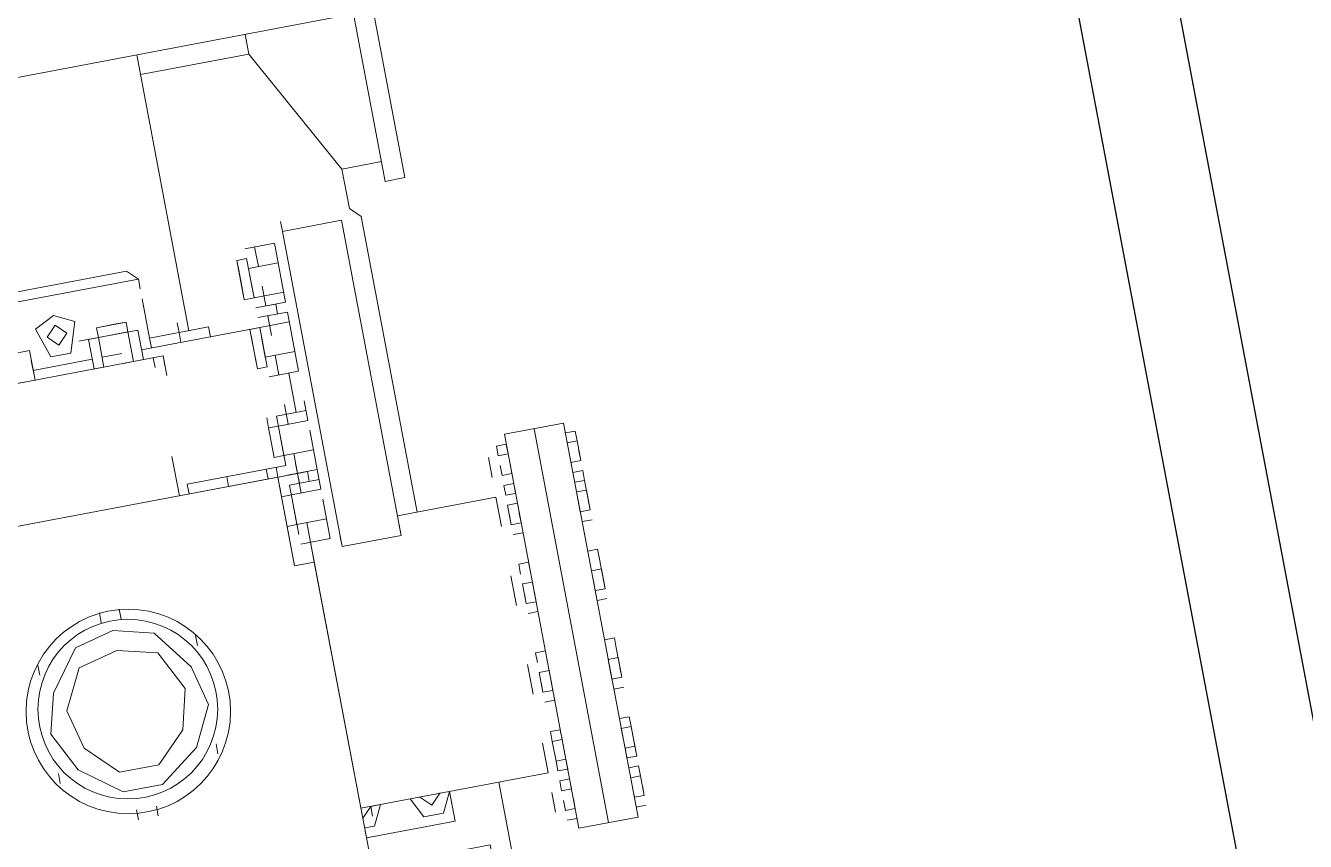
# Model space of a CAD drawing. Extents: x 407440 to 411585, y 6041728 to 6045069.
# Drawn here: x 410427.27 to 410434.59, y 6044267.86 to 6044272.53 of the extents above; entities that cross this region are included whole.
import ezdxf

# ---------------------------------------------------------------- set-up
doc = ezdxf.new("R2010")
doc.units = 0
doc.header["$LTSCALE"] = 5
doc.linetypes.add('foc-TIELINE', pattern=[1.875, 1.25, -0.625])
for name, color, linetype in [('P-BUFFER-PURPLE', 187, 'foc-TIELINE'), ('P-PROPOSED-EXISTING-H', 59, 'Continuous'), ('T-TIE', 201, 'foc-TIELINE')]:
    doc.layers.add(name, color=color, linetype=linetype)

# ---------------------------------------------------------------- blocks, each defined once
blk = doc.blocks.new('P-RIG-877')
at = {"layer": 'T-TIE', "linetype": 'ByBlock', "lineweight": 25}
for points in [[(8.4383, -11.343), (8.2202, -11.343), (8.1513, -11.2741), (7.9906, -11.2741), (7.9906, -10.5393), (-4.1905, -10.5393), (-4.1905, -14.2246), (7.9906, -14.2246), (7.9906, -13.1914), (8.0021, -13.1914), (7.9217, -13.1684)], [(-2.5832, -14.2246), (-2.5832, -14.1098), (-4.0986, -14.1098), (-4.0986, -10.6541), (7.8873, -10.6541), (7.8873, -11.5037), (7.9906, -11.5037)]]:
    blk.add_lwpolyline(points, dxfattribs=at)
at = {"layer": 'T-TIE', "linetype": 'ByBlock', "lineweight": 18}
for points in [[(-0.3215, -11.32), (-0.3215, -11.3085), (-0.3329, -11.3085), (-0.3329, -11.32)], [(-0.2985, -11.3085), (-0.3215, -11.3085), (-0.3329, -11.3085)], [(-0.31, -11.3085), (-0.2985, -11.3085), (-0.2985, -11.32), (-0.31, -11.32)], [(-0.31, -11.3085), (-0.31, -11.3085)], [(-0.31, -11.3085), (-0.31, -11.3085)], [(-0.287, -11.32), (-0.287, -11.3085), (-0.2755, -11.3085), (-0.2755, -11.32)], [(-0.2411, -11.32), (-0.2641, -11.32), (-0.2641, -11.3085), (-0.2411, -11.3085), (-0.2755, -11.3085), (-0.287, -11.3085)], [(-0.2526, -11.3085), (-0.2411, -11.3085), (-0.2411, -11.32), (-0.2526, -11.32)], [(-0.2296, -11.32), (-0.2296, -11.3085)], [(-0.1952, -11.32), (-0.1952, -11.3085), (-0.1837, -11.3085), (-0.1952, -11.3085)], [(-0.1492, -11.32), (-0.1722, -11.32), (-0.1722, -11.3085), (-0.1492, -11.3085), (-0.1837, -11.3085)], [(-0.1607, -11.3085), (-0.1492, -11.3085), (-0.1492, -11.32), (-0.1607, -11.32)], [(-0.1378, -11.32), (-0.1378, -11.3085)], [(-0.0918, -11.32), (-0.0918, -11.3085), (-0.0804, -11.3085), (-0.0918, -11.3085)], [(-0.0459, -11.32), (-0.0689, -11.32), (-0.0689, -11.3085), (-0.0459, -11.3085), (-0.0804, -11.3085)], [(-0.0574, -11.3085), (-0.0459, -11.3085), (-0.0459, -11.32), (-0.0574, -11.32)], [(-0.0344, -11.32), (-0.0344, -11.3085)], [(0, -11.32), (0, -11.3085), (0.0115, -11.3085), (0, -11.3085)], [(0.0344, -11.32), (0.0115, -11.32), (0.0115, -11.3085), (0.0344, -11.3085)], [(0.0459, -11.3085), (0.0115, -11.3085)], [(0.0689, -11.32), (0.0689, -11.3085), (0.0574, -11.3085), (0.0574, -11.32)], [(0.0918, -11.3085), (0.0689, -11.3085), (0.0574, -11.3085)], [(0.0804, -11.3085), (0.0918, -11.3085), (0.0918, -11.32), (0.0804, -11.32)], [(0.0804, -11.3085), (0.0804, -11.3085)], [(0.0804, -11.3085), (0.0804, -11.3085)], [(0.1033, -11.32), (0.1033, -11.3085)], [(-0.3444, -11.32), (-0.3444, -11.3889), (0.1148, -11.3889), (0.1148, -11.32), (-0.3444, -11.32), (0.1148, -11.32)], [(-0.3444, -11.3544), (0.1148, -11.3544)], [(-0.31, -11.3889), (-0.2985, -11.3889), (-0.2985, -11.4004), (-0.31, -11.4004)], [(-0.31, -11.3889), (-0.31, -11.3889)], [(-0.31, -11.4004), (-0.31, -11.4004)], [(-0.2411, -11.3889), (-0.2526, -11.3889)], [(-0.2411, -11.4004), (-0.2526, -11.4004)], [(-0.2296, -11.3889), (-0.2296, -11.4004)], [(-0.1837, -11.3889), (-0.1952, -11.3889), (-0.1952, -11.4004), (-0.1837, -11.4004)], [(-0.1492, -11.3889), (-0.1607, -11.3889)], [(-0.1492, -11.4004), (-0.1607, -11.4004)], [(-0.1378, -11.3889), (-0.1378, -11.4004)], [(-0.0804, -11.3889), (-0.0918, -11.3889), (-0.0918, -11.4004), (-0.0804, -11.4004)], [(-0.0459, -11.3889), (-0.0574, -11.3889)], [(-0.0459, -11.4004), (-0.0574, -11.4004)], [(-0.0344, -11.3889), (-0.0344, -11.4004)], [(0.0115, -11.3889), (0.0344, -11.3889), (0.0344, -11.4004), (0.0115, -11.4004)], [(0.0344, -11.3889), (0.0459, -11.3889), (0.0459, -11.4004), (0.0344, -11.4004)], [(0.0804, -11.3889), (0.0918, -11.3889), (0.0918, -11.4004), (0.0804, -11.4004)], [(0.0804, -11.3889), (0.0804, -11.3889)], [(0.0804, -11.4004), (0.0804, -11.4004)], [(0.1033, -11.3889), (0.1033, -11.4004)], [(-0.3215, -11.4118), (-0.2985, -11.4118)], [(-0.2411, -11.4118), (-0.2755, -11.4118), (-0.2755, -11.5267)], [(-0.1837, -11.4118), (-0.1492, -11.4118)], [(-0.0804, -11.4118), (-0.0459, -11.4118)], [(0.0459, -11.63), (0.0459, -11.4118), (0.0115, -11.4118)], [(0.0689, -11.4118), (0.0918, -11.4118)], [(-0.8496, -11.4692), (-0.8496, -11.9514)], [(-0.6774, -11.4692), (-0.6774, -11.5152)], [(0.5396, -11.4692), (0.0459, -11.4692)], [(-0.3444, -12.0892), (-0.3444, -12.1007), (-0.3444, -12.1122), (-0.2411, -12.1122), (0.1148, -12.1122), (0.1148, -11.63), (-0.2411, -11.63), (-0.2411, -11.6529), (-0.2411, -11.63), (-0.2641, -11.63), (0.1148, -11.63), (0.1148, -11.4922), (0.2411, -11.4922), (0.2411, -11.5726)], [(-0.8266, -11.7218), (-0.8266, -11.5955), (-0.6774, -11.5152), (-0.6314, -11.5152), (-0.62, -11.5037), (-0.2755, -11.5037)], [(-0.62, -11.5267), (-0.62, -11.5955), (-0.6314, -11.5955)], [(-0.62, -11.5267), (-0.2526, -11.5267), (-0.62, -11.5267)], [(-0.2641, -11.5955), (-0.2526, -11.5955), (-0.2526, -11.5267), (-0.2641, -11.5267)], [(0.0459, -11.5267), (0.0804, -11.5267), (0.0804, -11.63)], [(0.0459, -11.5611), (0.0574, -11.5496), (0.0459, -11.5381), (0.0574, -11.5496), (0.0459, -11.5611), (0.0574, -11.5496), (0.0459, -11.5381), (0.0459, -11.5267), (0.0689, -11.5381), (0.0689, -11.5611), (0.0459, -11.5726)], [(-0.8266, -11.5955), (-0.8496, -11.5955)], [(-0.62, -11.5955), (-0.2526, -11.5955), (-0.62, -11.5955)], [(-0.5626, -11.6415), (-0.5855, -11.6415), (-0.5855, -11.607), (-0.6085, -11.607), (-0.6085, -11.6415)], [(-0.597, -11.6529), (-0.597, -11.6415), (-0.5511, -11.6415), (-0.5511, -11.607)], [(-0.5396, -11.6415), (-0.5396, -11.607), (-0.5626, -11.607), (-0.5855, -11.607)], [(-0.5626, -11.63), (-0.5396, -11.63), (-0.5396, -11.6185), (-0.5281, -11.6185)], [(-0.4822, -11.607), (-0.5052, -11.607), (-0.5281, -11.607), (-0.5281, -11.6415)], [(-0.5166, -11.607), (-0.5166, -11.6415), (-0.4707, -11.6415), (-0.4707, -11.6529), (-0.4822, -11.6529), (-0.5052, -11.6529), (-0.5166, -11.6529), (-0.4707, -11.6529)], [(-0.4592, -11.6415), (-0.4592, -11.607), (-0.4822, -11.607), (-0.4822, -11.6415), (-0.5052, -11.6415)], [(-0.4592, -11.6185), (-0.4133, -11.6185)], [(-0.4133, -11.6529), (-0.4018, -11.6529), (-0.4018, -11.6415), (-0.4018, -11.607), (-0.4248, -11.607)], [(-0.3444, -11.7563), (-0.3559, -11.7563), (-0.3559, -11.6415), (-0.4133, -11.6415), (-0.4133, -11.607)], [(-0.3674, -11.607), (-0.3903, -11.607)], [(-0.3444, -11.6415), (-0.3444, -11.607), (-0.3674, -11.607), (-0.3674, -11.6415), (-0.3674, -11.6529)], [(-0.3674, -11.63), (-0.3444, -11.63), (-0.3444, -11.6185), (-0.3329, -11.6185)], [(-0.3215, -11.6529), (-0.3215, -11.6415), (-0.3215, -11.607), (-0.3444, -11.607)], [(-0.3329, -11.607), (-0.3329, -11.6415), (-0.2755, -11.6415)], [(-0.287, -11.607), (-0.31, -11.607)], [(-0.2641, -11.6415), (-0.2641, -11.607), (-0.287, -11.607), (-0.287, -11.6415)], [(0.0574, -11.63), (0.0459, -11.6185), (0.0574, -11.6185), (0.0459, -11.6185), (0.0459, -11.607), (0.0689, -11.6185), (0.0689, -11.63)], [(-0.6085, -11.63), (-0.5855, -11.63)], [(-0.5281, -11.63), (-0.5052, -11.63)], [(-0.4822, -11.63), (-0.4592, -11.63)], [(-0.4248, -11.63), (-0.4018, -11.63)], [(-0.3559, -12.1007), (-0.3444, -12.1007), (-0.2411, -12.1007), (-0.2411, -12.0892), (-0.3444, -12.0892), (-0.3444, -11.6529), (-0.3444, -11.63), (-0.3444, -12.1122)], [(-0.3559, -11.63), (-0.3444, -11.63), (-0.3215, -11.63)], [(-0.287, -11.63), (-0.2641, -11.63)], [(-0.5511, -11.6415), (-0.5511, -11.6529), (-0.5626, -11.6529), (-0.5855, -11.6529), (-0.597, -11.6529), (-0.5511, -11.6529)], [(-0.5166, -11.7792), (-0.5166, -11.6415), (-0.5166, -11.6529)], [(-0.3903, -11.6415), (-0.3674, -11.6415)], [(-0.31, -11.6415), (-0.287, -11.6415), (-0.287, -11.6529), (-0.2411, -11.6529), (-0.3444, -11.6529), (-0.3215, -11.6529), (-0.3329, -11.6529)], [(-0.3674, -11.6529), (-0.4018, -11.6529), (-0.3674, -11.6529)], [(-0.3444, -11.6759), (-0.3444, -11.6529), (-0.3559, -11.6529)], [(-0.287, -11.6529), (-0.3215, -11.6529), (-0.287, -11.6529)], [(-0.5281, -11.7677), (-0.5281, -11.6989), (-0.5281, -11.7677)], [(-0.5281, -11.6989), (-0.5166, -11.6989)], [(-0.8496, -11.7218), (-0.5281, -11.7218)], [(-0.3444, -11.7103), (-0.3559, -11.7103)], [(-0.5166, -11.7333), (-0.5281, -11.7333), (-0.5396, -11.7333)], [(-0.4937, -11.7563), (-0.5052, -11.7563), (-0.5052, -11.9859), (-0.4937, -11.9859), (-0.5052, -11.9859), (-0.4822, -11.9859)], [(-0.4822, -11.7563), (-0.5052, -11.7563)], [(-0.5855, -11.7677), (-0.597, -11.7677)], [(-0.574, -11.7677), (-0.5281, -11.7677)], [(-0.5052, -11.8022), (-0.5052, -11.7792), (-0.5396, -11.7792), (-0.5396, -11.8022), (-0.5396, -11.8252), (-0.5396, -11.8481)], [(-0.5052, -11.7677), (-0.4937, -11.7677)], [(-0.3444, -11.7677), (-0.3903, -11.7677)], [(-0.1607, -11.7677), (-0.1607, -11.7677)], [(-0.1607, -11.7677), (-0.1607, -11.7677)], [(-0.0689, -11.7677), (-0.0689, -11.7677)], [(-0.0689, -11.7677), (-0.0689, -11.7677)], [(-0.5396, -11.7907), (-0.5511, -11.7907)], [(-0.5052, -11.7907), (-0.5396, -11.7907), (-0.5396, -11.8366), (-0.5052, -11.8366)], [(-0.5166, -11.8252), (-0.5166, -11.8022)], [(-0.5511, -11.8252), (-0.5396, -11.8252), (-0.5052, -11.8252), (-0.5052, -11.8481)], [(-0.5281, -11.9055), (-0.5166, -11.9055), (-0.5166, -11.8366)], [(-0.5052, -11.9285), (-0.5052, -11.9055), (-0.5396, -11.9055), (-0.5396, -11.9285), (-0.5396, -11.9514), (-0.5396, -11.9744)], [(-0.1607, -11.9744), (-0.1607, -11.9744)], [(-0.1607, -11.9744), (-0.1607, -11.9744)], [(-0.0689, -11.9744), (-0.0689, -11.9744)], [(-0.0689, -11.9744), (-0.0689, -11.9744)]]:
    blk.add_lwpolyline(points, dxfattribs=at)
for points in [[(0.0344, -11.32), (0.0459, -11.32), (0.0459, -11.3085), (0.0344, -11.3085)], [(-0.3329, -11.4004), (-0.3215, -11.4004), (-0.3215, -11.3889), (-0.3329, -11.3889)], [(-0.287, -11.4004), (-0.287, -11.3889), (-0.2755, -11.3889), (-0.2755, -11.4004)], [(-0.2411, -11.4004), (-0.2641, -11.4004), (-0.2641, -11.3889), (-0.2411, -11.3889)], [(-0.1492, -11.4004), (-0.1722, -11.4004), (-0.1722, -11.3889), (-0.1492, -11.3889)], [(-0.0459, -11.4004), (-0.0689, -11.4004), (-0.0689, -11.3889), (-0.0459, -11.3889)], [(0, -11.4004), (0.0115, -11.4004), (0.0115, -11.3889), (0, -11.3889)], [(0.0574, -11.4004), (0.0689, -11.4004), (0.0689, -11.3889), (0.0574, -11.3889)], [(-0.8725, -11.4692), (-0.8725, -11.4463), (-0.6544, -11.4463), (-0.6544, -11.4692)], [(-0.3329, -11.63), (-0.3444, -11.63)], [(-0.3559, -11.6644), (-0.3444, -11.6644)], [(-0.597, -11.9744), (-0.6085, -11.9744), (-0.6085, -11.7792), (-0.597, -11.7677)], [(-0.5281, -11.7677), (-0.5166, -11.7677)], [(-0.2067, -11.8711), (-0.1952, -11.917), (-0.1492, -11.9514), (-0.1033, -11.9629), (-0.0574, -11.94), (-0.023, -11.894), (-0.023, -11.8481), (-0.0574, -11.8022), (-0.1033, -11.7792), (-0.1492, -11.7907), (-0.1952, -11.8252)], [(-0.2067, -11.8711), (-0.1952, -11.917), (-0.1492, -11.9514), (-0.1033, -11.9629), (-0.0574, -11.94), (-0.023, -11.894), (-0.023, -11.8481), (-0.0574, -11.8022), (-0.1033, -11.7792), (-0.1492, -11.7907), (-0.1952, -11.8252)], [(-0.1722, -11.7792), (-0.1837, -11.7792)], [(-0.0459, -11.7792), (-0.0574, -11.7792)], [(-0.5511, -11.8022), (-0.5511, -11.8252), (-0.5511, -11.7907)], [(-0.1837, -11.8711), (-0.1722, -11.917), (-0.1263, -11.94), (-0.0804, -11.9285), (-0.0459, -11.894), (-0.0459, -11.8481), (-0.0804, -11.8137), (-0.1263, -11.8022), (-0.1722, -11.8252)], [(-0.1837, -11.8711), (-0.1722, -11.917), (-0.1263, -11.94), (-0.0804, -11.9285), (-0.0459, -11.894), (-0.0459, -11.8481), (-0.0804, -11.8137), (-0.1263, -11.8022), (-0.1722, -11.8252)], [(-0.574, -11.8711), (-0.5626, -11.894), (-0.5281, -11.8826), (-0.5281, -11.8596), (-0.5626, -11.8481)], [(-0.5626, -11.8711), (-0.5511, -11.8826), (-0.5396, -11.8711), (-0.5511, -11.8596)], [(-0.2296, -11.8596), (-0.2181, -11.8596)], [(0, -11.8596), (0.0115, -11.8596)], [(-0.2181, -11.8826), (-0.2296, -11.8826)], [(0.0115, -11.8826), (0, -11.8826)], [(-0.1837, -11.9629), (-0.1722, -11.9629)], [(-0.0574, -11.9629), (-0.0459, -11.9629)]]:
    blk.add_lwpolyline(points, close=True, dxfattribs=at)
for centre, radius in [((-0.1125, -11.8711), 0.1171), ((-0.1152, -11.8711), 0.1029)]:
    blk.add_circle(centre, radius, dxfattribs=at)

msp = doc.modelspace()

# ---------------------------------------------------------------- hatches: boundary and pattern name
at = {"layer": 'P-PROPOSED-EXISTING-H'}
h = msp.add_hatch(dxfattribs=at)
h.set_pattern_fill('ANSI31', color=256, scale=3.498392, style=0)
h.set_pattern_definition([(45, (-102.852, 2739.382), (-7.854113246, 7.854113246), [])])
edge = h.paths.add_edge_path()
edge.add_line((410849.5655, 6043843.7666), (410381.5806, 6043755.2579))
edge.add_line((410381.5806, 6043755.2579), (409934.7116, 6043670.7427))
edge.add_line((409934.7116, 6043670.7427), (409814.1057, 6044308.4396))
edge.add_line((409814.1057, 6044308.4396), (410263.9451, 6044377.3752))
edge.add_line((410263.9451, 6044377.3752), (410794.8504, 6044458.7336))
edge.add_line((410794.8504, 6044458.7336), (411169.2731, 6044565.4105))
edge.add_line((411169.2731, 6044565.4105), (411290.0016, 6043927.0651))
edge.add_line((411290.0016, 6043927.0651), (411039.0674, 6043879.6066))
edge.add_arc((410922.4027, 6043977.5543), 152.33, 241.435078, 319.984322, ccw=False)

# ---------------------------------------------------------------- linework, layer by layer
at = {"layer": 'P-BUFFER-PURPLE'}
msp.add_circle((410670.3161, 6044396.422, -0.1066), 250.4343, dxfattribs=at)

# ---------------------------------------------------------------- block references
at = {"layer": 'T-TIE', "linetype": 'ByBlock', "xscale": 4.999999999955019, "yscale": 4.999999999955019, "zscale": 4.999999999955019, "rotation": 280.7096999997605}
msp.add_blockref('P-RIG-877', (410486.2804, 6044279.077), dxfattribs=at)

doc.saveas('drawing.dxf')
